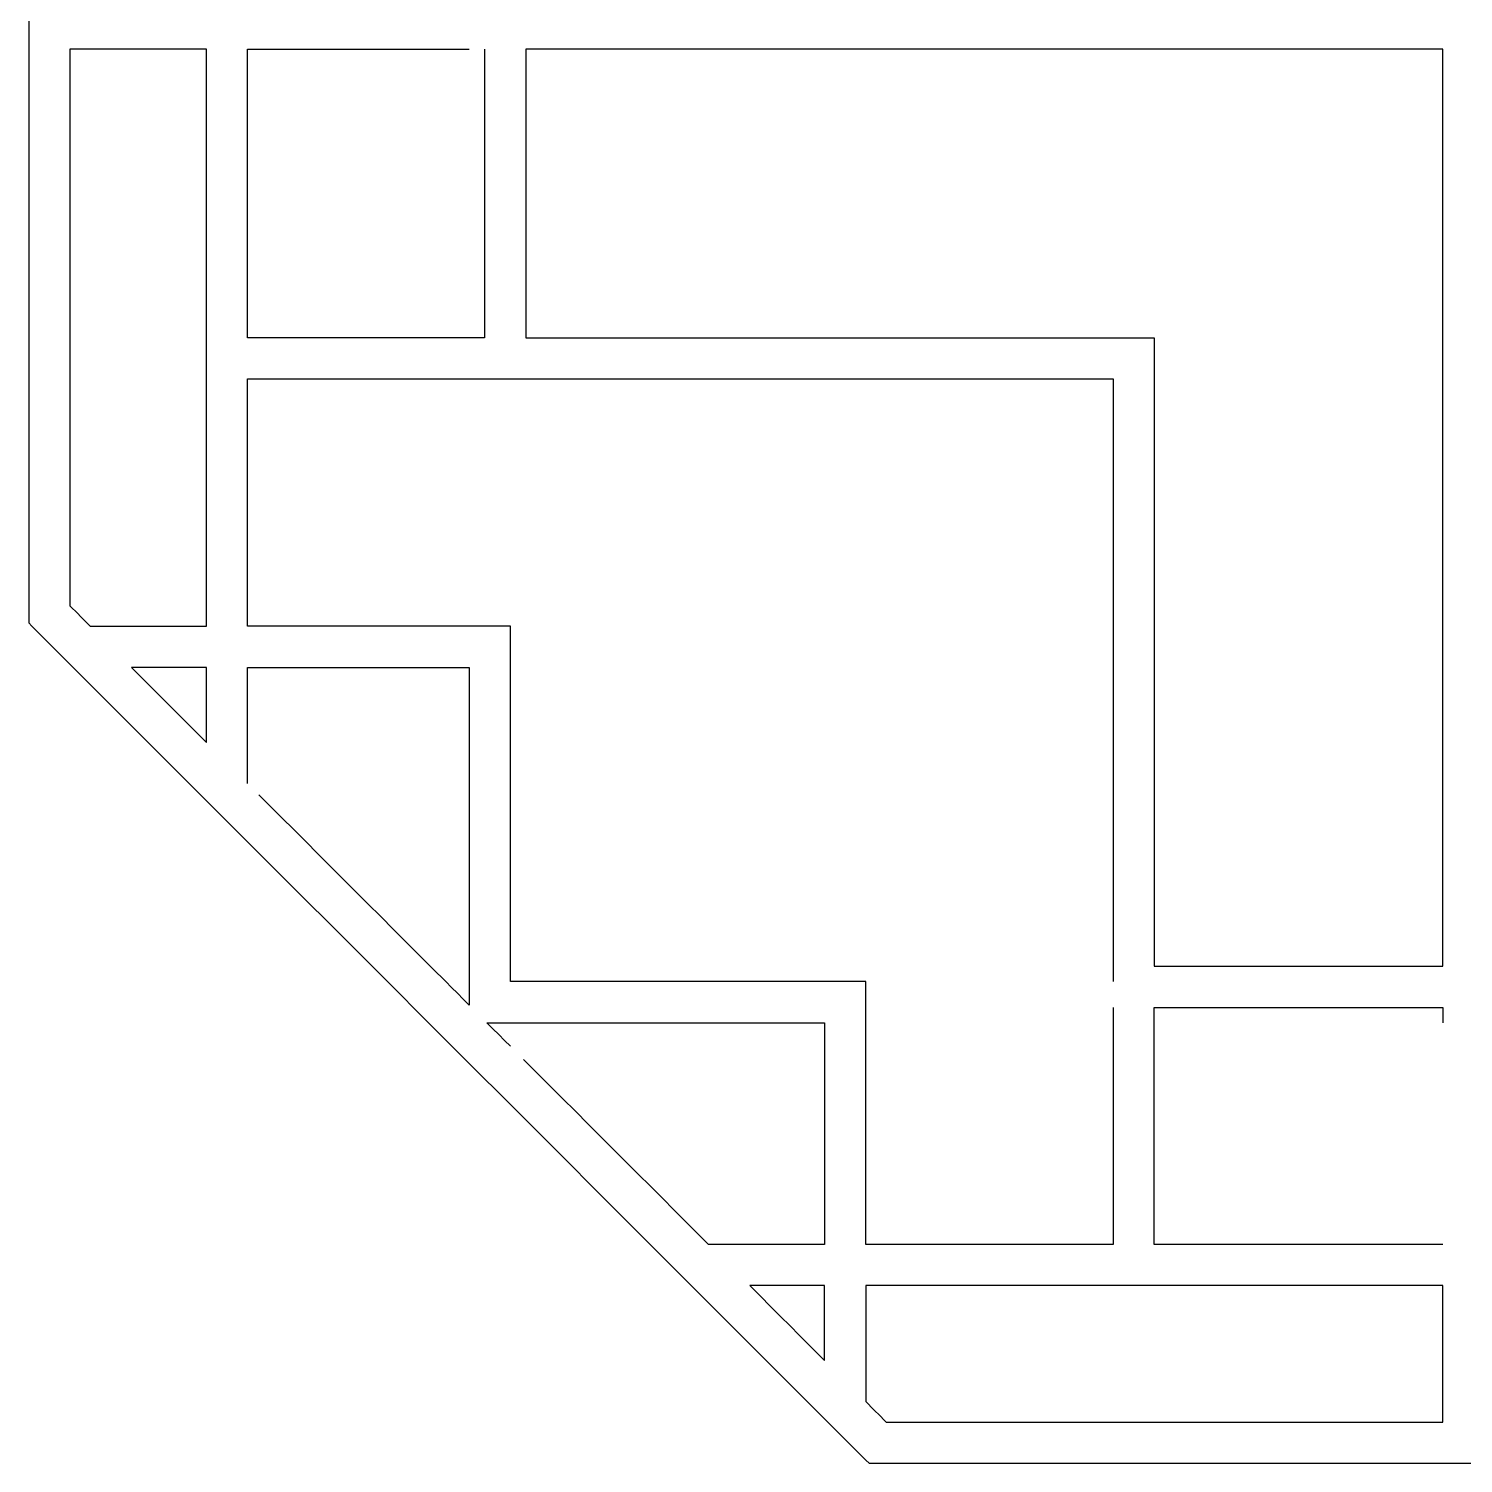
# Model space of a CAD drawing. Header units: centimetres. Extents: x -18.7 to -11.08, y -7.4 to 0.23.
# Drawn here: x -18.703 to -14.89, y -7.398 to -3.584 of the extents above; entities that cross this region are included whole.
import ezdxf

# ---------------------------------------------------------------- set-up
doc = ezdxf.new("R2010")
doc.units = ezdxf.units.CM
doc.header["$MEASUREMENT"] = 0
doc.layers.add('layer 1', color=7, linetype='Continuous')

msp = doc.modelspace()

# ---------------------------------------------------------------- linework, layer by layer
at = {"layer": 'layer 1', "color": 250, "lineweight": 30}
for points, knots in [([(-11.08526, -1.99614), (-11.08526, -1.99614), (-11.19489, -1.88651), (-11.19489, -1.88651), (-11.19489, -1.88651), (-11.19489, -1.88651), (-11.54905, -1.53236), (-11.54905, -1.53236), (-11.54905, -1.53236), (-11.54905, -1.53236), (-11.65868, -1.4232), (-11.65868, -1.4232), (-11.65868, -1.4232), (-11.65868, -1.4232), (-12.02999, -1.05141), (-12.02999, -1.05141), (-12.02999, -1.05141), (-12.02999, -1.05141), (-12.13962, -0.94178), (-12.13962, -0.94178), (-12.13962, -0.94178), (-12.13962, -0.94178), (-12.24734, -0.83406), (-12.24734, -0.83406), (-12.24734, -0.83406), (-12.24734, -0.83406), (-12.35697, -0.72491), (-12.35697, -0.72491), (-12.35697, -0.72491), (-12.35697, -0.72491), (-12.72876, -0.35312), (-12.72876, -0.35312), (-12.72876, -0.35312), (-12.72876, -0.35312), (-12.83792, -0.24348), (-12.83792, -0.24348), (-12.83792, -0.24348), (-12.83792, -0.24348), (-13.19207, 0.11067), (-13.19207, 0.11067), (-13.19207, 0.11067), (-13.19207, 0.11067), (-13.3017, 0.21982), (-13.3017, 0.21982), (-13.3017, 0.21982), (-13.3017, 0.21982), (-13.31028, 0.22888), (-13.31028, 0.22888), (-13.31028, 0.22888), (-13.31028, 0.22888), (-13.33316, 0.22888), (-13.33316, 0.22888), (-13.33316, 0.22888), (-13.33316, 0.22888), (-13.95901, 0.22888), (-13.95901, 0.22888), (-13.95901, 0.22888), (-13.95901, 0.22888), (-14.06816, 0.22888), (-14.06816, 0.22888), (-14.06816, 0.22888), (-14.06816, 0.22888), (-14.8351, 0.22888), (-14.8351, 0.22888), (-14.8351, 0.22888), (-14.8351, 0.22888), (-14.94473, 0.22888), (-14.94473, 0.22888), (-14.94473, 0.22888), (-14.94473, 0.22888), (-15.7112, 0.22888), (-15.7112, 0.22888), (-15.7112, 0.22888), (-15.7112, 0.22888), (-15.82083, 0.22888), (-15.82083, 0.22888), (-15.82083, 0.22888), (-15.82083, 0.22888), (-16.46955, 0.22888), (-16.46955, 0.22888), (-16.46955, 0.22888), (-16.46955, 0.22888), (-16.47813, 0.2203), (-16.47813, 0.2203), (-16.47813, 0.2203), (-16.47813, 0.2203), (-16.58776, 0.11067), (-16.58776, 0.11067), (-16.58776, 0.11067), (-16.58776, 0.11067), (-16.94192, -0.24348), (-16.94192, -0.24348), (-16.94192, -0.24348), (-16.94192, -0.24348), (-17.05107, -0.35312), (-17.05107, -0.35312), (-17.05107, -0.35312), (-17.05107, -0.35312), (-17.42286, -0.72491), (-17.42286, -0.72491), (-17.42286, -0.72491), (-17.42286, -0.72491), (-17.53249, -0.83406), (-17.53249, -0.83406), (-17.53249, -0.83406), (-17.53249, -0.83406), (-17.64021, -0.94178), (-17.64021, -0.94178), (-17.64021, -0.94178), (-17.64021, -0.94178), (-17.74937, -1.05141), (-17.74937, -1.05141), (-17.74937, -1.05141), (-17.74937, -1.05141), (-18.12116, -1.4232), (-18.12116, -1.4232), (-18.12116, -1.4232), (-18.12116, -1.4232), (-18.23079, -1.53236), (-18.23079, -1.53236), (-18.23079, -1.53236), (-18.23079, -1.53236), (-18.58494, -1.88651), (-18.58494, -1.88651), (-18.58494, -1.88651), (-18.58494, -1.88651), (-18.69457, -1.99614), (-18.69457, -1.99614), (-18.69457, -1.99614), (-18.69457, -1.99614), (-18.70315, -2.00472), (-18.70315, -2.00472), (-18.70315, -2.00472), (-18.70315, -2.00472), (-18.70315, -2.65345), (-18.70315, -2.65345), (-18.70315, -2.65345), (-18.70315, -2.65345), (-18.70315, -2.7626), (-18.70315, -2.7626), (-18.70315, -2.7626), (-18.70315, -2.7626), (-18.70315, -3.52954), (-18.70315, -3.52954), (-18.70315, -3.52954), (-18.70315, -3.52954), (-18.70315, -3.63917), (-18.70315, -3.63917), (-18.70315, -3.63917), (-18.70315, -3.63917), (-18.70315, -4.40611), (-18.70315, -4.40611), (-18.70315, -4.40611), (-18.70315, -4.40611), (-18.70315, -4.51526), (-18.70315, -4.51526), (-18.70315, -4.51526), (-18.70315, -4.51526), (-18.70315, -5.16399), (-18.70315, -5.16399), (-18.70315, -5.16399), (-18.70315, -5.16399), (-18.69457, -5.17257), (-18.69457, -5.17257), (-18.69457, -5.17257), (-18.69457, -5.17257), (-18.58494, -5.2822), (-18.58494, -5.2822), (-18.58494, -5.2822), (-18.58494, -5.2822), (-18.23079, -5.63636), (-18.23079, -5.63636), (-18.23079, -5.63636), (-18.23079, -5.63636), (-18.12116, -5.74551), (-18.12116, -5.74551), (-18.12116, -5.74551), (-18.12116, -5.74551), (-17.74937, -6.1173), (-17.74937, -6.1173), (-17.74937, -6.1173), (-17.74937, -6.1173), (-17.64021, -6.22693), (-17.64021, -6.22693), (-17.64021, -6.22693), (-17.64021, -6.22693), (-17.53249, -6.33465), (-17.53249, -6.33465), (-17.53249, -6.33465), (-17.53249, -6.33465), (-17.42286, -6.44381), (-17.42286, -6.44381), (-17.42286, -6.44381), (-17.42286, -6.44381), (-17.05107, -6.8156), (-17.05107, -6.8156), (-17.05107, -6.8156), (-17.05107, -6.8156), (-16.94192, -6.92523), (-16.94192, -6.92523), (-16.94192, -6.92523), (-16.94192, -6.92523), (-16.58776, -7.27938), (-16.58776, -7.27938), (-16.58776, -7.27938), (-16.58776, -7.27938), (-16.47813, -7.38901), (-16.47813, -7.38901), (-16.47813, -7.38901), (-16.47813, -7.38901), (-16.46955, -7.39759), (-16.46955, -7.39759), (-16.46955, -7.39759), (-16.46955, -7.39759), (-15.82083, -7.39759), (-15.82083, -7.39759), (-15.82083, -7.39759), (-15.82083, -7.39759), (-15.7112, -7.39759), (-15.7112, -7.39759), (-15.7112, -7.39759), (-15.7112, -7.39759), (-14.94473, -7.39759), (-14.94473, -7.39759), (-14.94473, -7.39759), (-14.94473, -7.39759), (-14.8351, -7.39759), (-14.8351, -7.39759), (-14.8351, -7.39759), (-14.8351, -7.39759), (-14.06816, -7.39759), (-14.06816, -7.39759), (-14.06816, -7.39759), (-14.06816, -7.39759), (-13.95901, -7.39759), (-13.95901, -7.39759), (-13.95901, -7.39759), (-13.95901, -7.39759), (-13.31028, -7.39759), (-13.31028, -7.39759), (-13.31028, -7.39759), (-13.31028, -7.39759), (-13.3017, -7.38854), (-13.3017, -7.38854), (-13.3017, -7.38854), (-13.3017, -7.38854), (-13.19207, -7.27938), (-13.19207, -7.27938), (-13.19207, -7.27938), (-13.19207, -7.27938), (-12.83792, -6.92523), (-12.83792, -6.92523), (-12.83792, -6.92523), (-12.83792, -6.92523), (-12.72876, -6.8156), (-12.72876, -6.8156), (-12.72876, -6.8156), (-12.72876, -6.8156), (-12.35697, -6.44381), (-12.35697, -6.44381), (-12.35697, -6.44381), (-12.35697, -6.44381), (-12.24734, -6.33465), (-12.24734, -6.33465), (-12.24734, -6.33465), (-12.24734, -6.33465), (-12.13962, -6.22693), (-12.13962, -6.22693), (-12.13962, -6.22693), (-12.13962, -6.22693), (-12.02999, -6.1173), (-12.02999, -6.1173), (-12.02999, -6.1173), (-12.02999, -6.1173), (-11.65868, -5.74551), (-11.65868, -5.74551), (-11.65868, -5.74551), (-11.65868, -5.74551), (-11.54905, -5.63636), (-11.54905, -5.63636), (-11.54905, -5.63636), (-11.54905, -5.63636), (-11.19489, -5.2822), (-11.19489, -5.2822), (-11.19489, -5.2822), (-11.19489, -5.2822), (-11.08526, -5.17257), (-11.08526, -5.17257), (-11.08526, -5.17257), (-11.08526, -5.17257), (-11.07668, -5.16399), (-11.07668, -5.16399), (-11.07668, -5.16399), (-11.07668, -5.16399), (-11.07668, -4.51526), (-11.07668, -4.51526), (-11.07668, -4.51526), (-11.07668, -4.51526), (-11.07668, -4.40611), (-11.07668, -4.40611), (-11.07668, -4.40611), (-11.07668, -4.40611), (-11.07668, -3.63917), (-11.07668, -3.63917), (-11.07668, -3.63917), (-11.07668, -3.63917), (-11.07668, -3.52954), (-11.07668, -3.52954), (-11.07668, -3.52954), (-11.07668, -3.52954), (-11.07668, -2.7626), (-11.07668, -2.7626), (-11.07668, -2.7626), (-11.07668, -2.7626), (-11.07668, -2.65345), (-11.07668, -2.65345), (-11.07668, -2.65345), (-11.07668, -2.65345), (-11.07668, -2.00472), (-11.07668, -2.00472)], [0, 0, 0, 0, 0.0123457, 0.0123457, 0.0123457, 0.0123457, 0.0246914, 0.0246914, 0.0246914, 0.0246914, 0.037037, 0.037037, 0.037037, 0.037037, 0.0493827, 0.0493827, 0.0493827, 0.0493827, 0.0617284, 0.0617284, 0.0617284, 0.0617284, 0.0740741, 0.0740741, 0.0740741, 0.0740741, 0.0864198, 0.0864198, 0.0864198, 0.0864198, 0.0987654, 0.0987654, 0.0987654, 0.0987654, 0.1111111, 0.1111111, 0.1111111, 0.1111111, 0.1234568, 0.1234568, 0.1234568, 0.1234568, 0.1358025, 0.1358025, 0.1358025, 0.1358025, 0.1481481, 0.1481481, 0.1481481, 0.1481481, 0.1604938, 0.1604938, 0.1604938, 0.1604938, 0.1728395, 0.1728395, 0.1728395, 0.1728395, 0.1851852, 0.1851852, 0.1851852, 0.1851852, 0.1975309, 0.1975309, 0.1975309, 0.1975309, 0.2098765, 0.2098765, 0.2098765, 0.2098765, 0.2222222, 0.2222222, 0.2222222, 0.2222222, 0.2345679, 0.2345679, 0.2345679, 0.2345679, 0.2469136, 0.2469136, 0.2469136, 0.2469136, 0.2592593, 0.2592593, 0.2592593, 0.2592593, 0.2716049, 0.2716049, 0.2716049, 0.2716049, 0.2839506, 0.2839506, 0.2839506, 0.2839506, 0.2962963, 0.2962963, 0.2962963, 0.2962963, 0.308642, 0.308642, 0.308642, 0.308642, 0.3209877, 0.3209877, 0.3209877, 0.3209877, 0.3333333, 0.3333333, 0.3333333, 0.3333333, 0.345679, 0.345679, 0.345679, 0.345679, 0.3580247, 0.3580247, 0.3580247, 0.3580247, 0.3703704, 0.3703704, 0.3703704, 0.3703704, 0.382716, 0.382716, 0.382716, 0.382716, 0.3950617, 0.3950617, 0.3950617, 0.3950617, 0.4074074, 0.4074074, 0.4074074, 0.4074074, 0.4197531, 0.4197531, 0.4197531, 0.4197531, 0.4320988, 0.4320988, 0.4320988, 0.4320988, 0.4444444, 0.4444444, 0.4444444, 0.4444444, 0.4567901, 0.4567901, 0.4567901, 0.4567901, 0.4691358, 0.4691358, 0.4691358, 0.4691358, 0.4814815, 0.4814815, 0.4814815, 0.4814815, 0.4938272, 0.4938272, 0.4938272, 0.4938272, 0.5061728, 0.5061728, 0.5061728, 0.5061728, 0.5185185, 0.5185185, 0.5185185, 0.5185185, 0.5308642, 0.5308642, 0.5308642, 0.5308642, 0.5432099, 0.5432099, 0.5432099, 0.5432099, 0.5555556, 0.5555556, 0.5555556, 0.5555556, 0.5679012, 0.5679012, 0.5679012, 0.5679012, 0.5802469, 0.5802469, 0.5802469, 0.5802469, 0.5925926, 0.5925926, 0.5925926, 0.5925926, 0.6049383, 0.6049383, 0.6049383, 0.6049383, 0.617284, 0.617284, 0.617284, 0.617284, 0.6296296, 0.6296296, 0.6296296, 0.6296296, 0.6419753, 0.6419753, 0.6419753, 0.6419753, 0.654321, 0.654321, 0.654321, 0.654321, 0.6666667, 0.6666667, 0.6666667, 0.6666667, 0.6790123, 0.6790123, 0.6790123, 0.6790123, 0.691358, 0.691358, 0.691358, 0.691358, 0.7037037, 0.7037037, 0.7037037, 0.7037037, 0.7160494, 0.7160494, 0.7160494, 0.7160494, 0.7283951, 0.7283951, 0.7283951, 0.7283951, 0.7407407, 0.7407407, 0.7407407, 0.7407407, 0.7530864, 0.7530864, 0.7530864, 0.7530864, 0.7654321, 0.7654321, 0.7654321, 0.7654321, 0.7777778, 0.7777778, 0.7777778, 0.7777778, 0.7901235, 0.7901235, 0.7901235, 0.7901235, 0.8024691, 0.8024691, 0.8024691, 0.8024691, 0.8148148, 0.8148148, 0.8148148, 0.8148148, 0.8271605, 0.8271605, 0.8271605, 0.8271605, 0.8395062, 0.8395062, 0.8395062, 0.8395062, 0.8518519, 0.8518519, 0.8518519, 0.8518519, 0.8641975, 0.8641975, 0.8641975, 0.8641975, 0.8765432, 0.8765432, 0.8765432, 0.8765432, 0.8888889, 0.8888889, 0.8888889, 0.8888889, 0.9012346, 0.9012346, 0.9012346, 0.9012346, 0.9135802, 0.9135802, 0.9135802, 0.9135802, 0.9259259, 0.9259259, 0.9259259, 0.9259259, 0.9382716, 0.9382716, 0.9382716, 0.9382716, 0.9506173, 0.9506173, 0.9506173, 0.9506173, 0.962963, 0.962963, 0.962963, 0.962963, 0.9753086, 0.9753086, 0.9753086, 0.9753086, 1, 1, 1, 1]), ([(-18.59352, -5.11871), (-18.59352, -5.11871), (-18.59352, -5.11346), (-18.59352, -5.11346), (-18.59352, -5.11346), (-18.59352, -5.11346), (-18.59352, -5.10298), (-18.59352, -5.10298), (-18.59352, -5.10298), (-18.59352, -5.10298), (-18.59352, -5.08772), (-18.59352, -5.08772), (-18.59352, -5.08772), (-18.59352, -5.08772), (-18.59352, -5.0677), (-18.59352, -5.0677), (-18.59352, -5.0677), (-18.59352, -5.0677), (-18.59352, -5.04292), (-18.59352, -5.04292), (-18.59352, -5.04292), (-18.59352, -5.04292), (-18.59352, -5.01336), (-18.59352, -5.01336), (-18.59352, -5.01336), (-18.59352, -5.01336), (-18.59352, -4.98), (-18.59352, -4.98), (-18.59352, -4.98), (-18.59352, -4.98), (-18.59352, -4.94187), (-18.59352, -4.94187), (-18.59352, -4.94187), (-18.59352, -4.94187), (-18.59352, -4.9004), (-18.59352, -4.9004), (-18.59352, -4.9004), (-18.59352, -4.9004), (-18.59352, -4.85511), (-18.59352, -4.85511), (-18.59352, -4.85511), (-18.59352, -4.85511), (-18.59352, -4.80602), (-18.59352, -4.80602), (-18.59352, -4.80602), (-18.59352, -4.80602), (-18.59352, -4.75406), (-18.59352, -4.75406), (-18.59352, -4.75406), (-18.59352, -4.75406), (-18.59352, -4.6983), (-18.59352, -4.6983), (-18.59352, -4.6983), (-18.59352, -4.6983), (-18.59352, -4.64015), (-18.59352, -4.64015), (-18.59352, -4.64015), (-18.59352, -4.64015), (-18.59352, -4.57914), (-18.59352, -4.57914), (-18.59352, -4.57914), (-18.59352, -4.57914), (-18.59352, -4.51526), (-18.59352, -4.51526), (-18.59352, -4.51526), (-18.59352, -4.51526), (-18.59352, -4.50192), (-18.59352, -4.50192), (-18.59352, -4.50192), (-18.59352, -4.50192), (-18.59352, -4.48857), (-18.59352, -4.48857), (-18.59352, -4.48857), (-18.59352, -4.48857), (-18.59352, -4.47522), (-18.59352, -4.47522), (-18.59352, -4.47522), (-18.59352, -4.47522), (-18.59352, -4.4614), (-18.59352, -4.4614), (-18.59352, -4.4614), (-18.59352, -4.4614), (-18.59352, -4.44758), (-18.59352, -4.44758), (-18.59352, -4.44758), (-18.59352, -4.44758), (-18.59352, -4.43375), (-18.59352, -4.43375), (-18.59352, -4.43375), (-18.59352, -4.43375), (-18.59352, -4.41993), (-18.59352, -4.41993), (-18.59352, -4.41993), (-18.59352, -4.41993), (-18.59352, -4.40611), (-18.59352, -4.40611), (-18.59352, -4.40611), (-18.59352, -4.40611), (-18.59352, -4.36225), (-18.59352, -4.36225), (-18.59352, -4.36225), (-18.59352, -4.36225), (-18.59352, -4.31745), (-18.59352, -4.31745), (-18.59352, -4.31745), (-18.59352, -4.31745), (-18.59352, -4.27217), (-18.59352, -4.27217), (-18.59352, -4.27217), (-18.59352, -4.27217), (-18.59352, -4.22641), (-18.59352, -4.22641), (-18.59352, -4.22641), (-18.59352, -4.22641), (-18.59352, -4.1797), (-18.59352, -4.1797), (-18.59352, -4.1797), (-18.59352, -4.1797), (-18.59352, -4.13251), (-18.59352, -4.13251), (-18.59352, -4.13251), (-18.59352, -4.13251), (-18.59352, -4.08484), (-18.59352, -4.08484), (-18.59352, -4.08484), (-18.59352, -4.08484), (-18.59352, -4.0367), (-18.59352, -4.0367), (-18.59352, -4.0367), (-18.59352, -4.0367), (-18.59352, -3.98808), (-18.59352, -3.98808), (-18.59352, -3.98808), (-18.59352, -3.98808), (-18.59352, -3.93898), (-18.59352, -3.93898), (-18.59352, -3.93898), (-18.59352, -3.93898), (-18.59352, -3.88941), (-18.59352, -3.88941), (-18.59352, -3.88941), (-18.59352, -3.88941), (-18.59352, -3.83984), (-18.59352, -3.83984), (-18.59352, -3.83984), (-18.59352, -3.83984), (-18.59352, -3.7898), (-18.59352, -3.7898), (-18.59352, -3.7898), (-18.59352, -3.7898), (-18.59352, -3.73974), (-18.59352, -3.73974), (-18.59352, -3.73974), (-18.59352, -3.73974), (-18.59352, -3.6897), (-18.59352, -3.6897), (-18.59352, -3.6897), (-18.59352, -3.6897), (-18.59352, -3.63917), (-18.59352, -3.63917), (-18.59352, -3.63917), (-18.59352, -3.63917), (-18.23079, -3.63917), (-18.23079, -3.63917), (-18.23079, -3.63917), (-18.23079, -3.63917), (-18.23079, -4.40611), (-18.23079, -4.40611), (-18.23079, -4.40611), (-18.23079, -4.40611), (-18.23079, -4.51526), (-18.23079, -4.51526), (-18.23079, -4.51526), (-18.23079, -4.51526), (-18.23079, -5.17257), (-18.23079, -5.17257), (-18.23079, -5.17257), (-18.23079, -5.17257), (-18.53966, -5.17257), (-18.53966, -5.17257), (-18.53966, -5.17257), (-18.53966, -5.17257), (-18.56111, -5.15112), (-18.56111, -5.15112), (-18.56111, -5.15112), (-18.56111, -5.15112), (-18.57732, -5.13443), (-18.57732, -5.13443), (-18.57732, -5.13443), (-18.57732, -5.13443), (-18.58828, -5.12348), (-18.58828, -5.12348), (-18.58828, -5.12348), (-18.58828, -5.12348), (-18.59352, -5.11871), (-18.59352, -5.11871), (-18.59352, -5.11871), (-18.59352, -5.11871), (-18.59352, -5.11871), (-18.59352, -5.11871)], [0, 0, 0, 0, 0.0196078, 0.0196078, 0.0196078, 0.0196078, 0.0392157, 0.0392157, 0.0392157, 0.0392157, 0.0588235, 0.0588235, 0.0588235, 0.0588235, 0.0784314, 0.0784314, 0.0784314, 0.0784314, 0.0980392, 0.0980392, 0.0980392, 0.0980392, 0.1176471, 0.1176471, 0.1176471, 0.1176471, 0.1372549, 0.1372549, 0.1372549, 0.1372549, 0.1568627, 0.1568627, 0.1568627, 0.1568627, 0.1764706, 0.1764706, 0.1764706, 0.1764706, 0.1960784, 0.1960784, 0.1960784, 0.1960784, 0.2156863, 0.2156863, 0.2156863, 0.2156863, 0.2352941, 0.2352941, 0.2352941, 0.2352941, 0.254902, 0.254902, 0.254902, 0.254902, 0.2745098, 0.2745098, 0.2745098, 0.2745098, 0.2941176, 0.2941176, 0.2941176, 0.2941176, 0.3137255, 0.3137255, 0.3137255, 0.3137255, 0.3333333, 0.3333333, 0.3333333, 0.3333333, 0.3529412, 0.3529412, 0.3529412, 0.3529412, 0.372549, 0.372549, 0.372549, 0.372549, 0.3921569, 0.3921569, 0.3921569, 0.3921569, 0.4117647, 0.4117647, 0.4117647, 0.4117647, 0.4313725, 0.4313725, 0.4313725, 0.4313725, 0.4509804, 0.4509804, 0.4509804, 0.4509804, 0.4705882, 0.4705882, 0.4705882, 0.4705882, 0.4901961, 0.4901961, 0.4901961, 0.4901961, 0.5098039, 0.5098039, 0.5098039, 0.5098039, 0.5294118, 0.5294118, 0.5294118, 0.5294118, 0.5490196, 0.5490196, 0.5490196, 0.5490196, 0.5686275, 0.5686275, 0.5686275, 0.5686275, 0.5882353, 0.5882353, 0.5882353, 0.5882353, 0.6078431, 0.6078431, 0.6078431, 0.6078431, 0.627451, 0.627451, 0.627451, 0.627451, 0.6470588, 0.6470588, 0.6470588, 0.6470588, 0.6666667, 0.6666667, 0.6666667, 0.6666667, 0.6862745, 0.6862745, 0.6862745, 0.6862745, 0.7058824, 0.7058824, 0.7058824, 0.7058824, 0.7254902, 0.7254902, 0.7254902, 0.7254902, 0.745098, 0.745098, 0.745098, 0.745098, 0.7647059, 0.7647059, 0.7647059, 0.7647059, 0.7843137, 0.7843137, 0.7843137, 0.7843137, 0.8039216, 0.8039216, 0.8039216, 0.8039216, 0.8235294, 0.8235294, 0.8235294, 0.8235294, 0.8431373, 0.8431373, 0.8431373, 0.8431373, 0.8627451, 0.8627451, 0.8627451, 0.8627451, 0.8823529, 0.8823529, 0.8823529, 0.8823529, 0.9019608, 0.9019608, 0.9019608, 0.9019608, 0.9215686, 0.9215686, 0.9215686, 0.9215686, 0.9411765, 0.9411765, 0.9411765, 0.9411765, 0.9607843, 0.9607843, 0.9607843, 0.9607843, 1, 1, 1, 1]), ([(-17.4915, -3.63917), (-17.4915, -3.63917), (-17.4915, -4.40611), (-17.4915, -4.40611), (-17.4915, -4.40611), (-17.4915, -4.40611), (-17.53249, -4.40611), (-17.53249, -4.40611), (-17.53249, -4.40611), (-17.53249, -4.40611), (-18.12116, -4.40611), (-18.12116, -4.40611), (-18.12116, -4.40611), (-18.12116, -4.40611), (-18.12116, -3.63917), (-18.12116, -3.63917), (-18.12116, -3.63917), (-18.12116, -3.63917), (-17.53249, -3.63917), (-17.53249, -3.63917)], [0, 0, 0, 0, 0.1666667, 0.1666667, 0.1666667, 0.1666667, 0.3333333, 0.3333333, 0.3333333, 0.3333333, 0.5, 0.5, 0.5, 0.5, 0.6666667, 0.6666667, 0.6666667, 0.6666667, 1, 1, 1, 1]), ([(-15.7112, -5.2822), (-15.7112, -5.2822), (-15.7112, -5.17257), (-15.7112, -5.17257), (-15.7112, -5.17257), (-15.7112, -5.17257), (-15.7112, -4.51526), (-15.7112, -4.51526), (-15.7112, -4.51526), (-15.7112, -4.51526), (-15.7112, -4.40611), (-15.7112, -4.40611), (-15.7112, -4.40611), (-15.7112, -4.40611), (-15.82083, -4.40611), (-15.82083, -4.40611), (-15.82083, -4.40611), (-15.82083, -4.40611), (-16.47813, -4.40611), (-16.47813, -4.40611), (-16.47813, -4.40611), (-16.47813, -4.40611), (-16.58776, -4.40611), (-16.58776, -4.40611), (-16.58776, -4.40611), (-16.58776, -4.40611), (-17.38187, -4.40611), (-17.38187, -4.40611), (-17.38187, -4.40611), (-17.38187, -4.40611), (-17.38187, -3.63917), (-17.38187, -3.63917), (-17.38187, -3.63917), (-17.38187, -3.63917), (-16.58776, -3.63917), (-16.58776, -3.63917), (-16.58776, -3.63917), (-16.58776, -3.63917), (-16.47813, -3.63917), (-16.47813, -3.63917), (-16.47813, -3.63917), (-16.47813, -3.63917), (-15.82083, -3.63917), (-15.82083, -3.63917), (-15.82083, -3.63917), (-15.82083, -3.63917), (-15.7112, -3.63917), (-15.7112, -3.63917), (-15.7112, -3.63917), (-15.7112, -3.63917), (-14.94473, -3.63917), (-14.94473, -3.63917), (-14.94473, -3.63917), (-14.94473, -3.63917), (-14.94473, -4.40611), (-14.94473, -4.40611), (-14.94473, -4.40611), (-14.94473, -4.40611), (-14.94473, -4.51526), (-14.94473, -4.51526), (-14.94473, -4.51526), (-14.94473, -4.51526), (-14.94473, -5.17257), (-14.94473, -5.17257), (-14.94473, -5.17257), (-14.94473, -5.17257), (-14.94473, -5.2822), (-14.94473, -5.2822), (-14.94473, -5.2822), (-14.94473, -5.2822), (-14.94473, -6.0763), (-14.94473, -6.0763), (-14.94473, -6.0763), (-14.94473, -6.0763), (-15.7112, -6.0763), (-15.7112, -6.0763), (-15.7112, -6.0763), (-15.7112, -6.0763), (-15.7112, -5.2822), (-15.7112, -5.2822), (-15.7112, -5.2822), (-15.7112, -5.2822), (-15.7112, -5.2822), (-15.7112, -5.2822)], [0, 0, 0, 0, 0.0454545, 0.0454545, 0.0454545, 0.0454545, 0.0909091, 0.0909091, 0.0909091, 0.0909091, 0.1363636, 0.1363636, 0.1363636, 0.1363636, 0.1818182, 0.1818182, 0.1818182, 0.1818182, 0.2272727, 0.2272727, 0.2272727, 0.2272727, 0.2727273, 0.2727273, 0.2727273, 0.2727273, 0.3181818, 0.3181818, 0.3181818, 0.3181818, 0.3636364, 0.3636364, 0.3636364, 0.3636364, 0.4090909, 0.4090909, 0.4090909, 0.4090909, 0.4545455, 0.4545455, 0.4545455, 0.4545455, 0.5, 0.5, 0.5, 0.5, 0.5454545, 0.5454545, 0.5454545, 0.5454545, 0.5909091, 0.5909091, 0.5909091, 0.5909091, 0.6363636, 0.6363636, 0.6363636, 0.6363636, 0.6818182, 0.6818182, 0.6818182, 0.6818182, 0.7272727, 0.7272727, 0.7272727, 0.7272727, 0.7727273, 0.7727273, 0.7727273, 0.7727273, 0.8181818, 0.8181818, 0.8181818, 0.8181818, 0.8636364, 0.8636364, 0.8636364, 0.8636364, 0.9090909, 0.9090909, 0.9090909, 0.9090909, 1, 1, 1, 1]), ([(-15.82083, -6.18593), (-15.82083, -6.18593), (-15.82083, -6.22693), (-15.82083, -6.22693), (-15.82083, -6.22693), (-15.82083, -6.22693), (-15.82083, -6.8156), (-15.82083, -6.8156), (-15.82083, -6.8156), (-15.82083, -6.8156), (-16.47813, -6.8156), (-16.47813, -6.8156), (-16.47813, -6.8156), (-16.47813, -6.8156), (-16.47813, -6.22693), (-16.47813, -6.22693), (-16.47813, -6.22693), (-16.47813, -6.22693), (-16.47813, -6.1173), (-16.47813, -6.1173), (-16.47813, -6.1173), (-16.47813, -6.1173), (-16.58776, -6.1173), (-16.58776, -6.1173), (-16.58776, -6.1173), (-16.58776, -6.1173), (-17.42286, -6.1173), (-17.42286, -6.1173), (-17.42286, -6.1173), (-17.42286, -6.1173), (-17.42286, -5.2822), (-17.42286, -5.2822), (-17.42286, -5.2822), (-17.42286, -5.2822), (-17.42286, -5.17257), (-17.42286, -5.17257), (-17.42286, -5.17257), (-17.42286, -5.17257), (-17.53249, -5.17257), (-17.53249, -5.17257), (-17.53249, -5.17257), (-17.53249, -5.17257), (-18.12116, -5.17257), (-18.12116, -5.17257), (-18.12116, -5.17257), (-18.12116, -5.17257), (-18.12116, -4.51526), (-18.12116, -4.51526), (-18.12116, -4.51526), (-18.12116, -4.51526), (-17.53249, -4.51526), (-17.53249, -4.51526), (-17.53249, -4.51526), (-17.53249, -4.51526), (-17.4915, -4.51526), (-17.4915, -4.51526), (-17.4915, -4.51526), (-17.4915, -4.51526), (-17.42286, -4.51526), (-17.42286, -4.51526), (-17.42286, -4.51526), (-17.42286, -4.51526), (-17.38187, -4.51526), (-17.38187, -4.51526), (-17.38187, -4.51526), (-17.38187, -4.51526), (-16.58776, -4.51526), (-16.58776, -4.51526), (-16.58776, -4.51526), (-16.58776, -4.51526), (-16.47813, -4.51526), (-16.47813, -4.51526), (-16.47813, -4.51526), (-16.47813, -4.51526), (-15.82083, -4.51526), (-15.82083, -4.51526), (-15.82083, -4.51526), (-15.82083, -4.51526), (-15.82083, -5.17257), (-15.82083, -5.17257), (-15.82083, -5.17257), (-15.82083, -5.17257), (-15.82083, -5.2822), (-15.82083, -5.2822), (-15.82083, -5.2822), (-15.82083, -5.2822), (-15.82083, -6.0763), (-15.82083, -6.0763), (-15.82083, -6.0763), (-15.82083, -6.0763), (-15.82083, -6.1173), (-15.82083, -6.1173)], [0, 0, 0, 0, 0.0416667, 0.0416667, 0.0416667, 0.0416667, 0.0833333, 0.0833333, 0.0833333, 0.0833333, 0.125, 0.125, 0.125, 0.125, 0.1666667, 0.1666667, 0.1666667, 0.1666667, 0.2083333, 0.2083333, 0.2083333, 0.2083333, 0.25, 0.25, 0.25, 0.25, 0.2916667, 0.2916667, 0.2916667, 0.2916667, 0.3333333, 0.3333333, 0.3333333, 0.3333333, 0.375, 0.375, 0.375, 0.375, 0.4166667, 0.4166667, 0.4166667, 0.4166667, 0.4583333, 0.4583333, 0.4583333, 0.4583333, 0.5, 0.5, 0.5, 0.5, 0.5416667, 0.5416667, 0.5416667, 0.5416667, 0.5833333, 0.5833333, 0.5833333, 0.5833333, 0.625, 0.625, 0.625, 0.625, 0.6666667, 0.6666667, 0.6666667, 0.6666667, 0.7083333, 0.7083333, 0.7083333, 0.7083333, 0.75, 0.75, 0.75, 0.75, 0.7916667, 0.7916667, 0.7916667, 0.7916667, 0.8333333, 0.8333333, 0.8333333, 0.8333333, 0.875, 0.875, 0.875, 0.875, 0.9166667, 0.9166667, 0.9166667, 0.9166667, 1, 1, 1, 1]), ([(-18.23079, -5.48144), (-18.23079, -5.48144), (-18.25891, -5.45332), (-18.25891, -5.45332), (-18.25891, -5.45332), (-18.25891, -5.45332), (-18.28608, -5.42567), (-18.28608, -5.42567), (-18.28608, -5.42567), (-18.28608, -5.42567), (-18.31278, -5.39945), (-18.31278, -5.39945), (-18.31278, -5.39945), (-18.31278, -5.39945), (-18.33804, -5.3742), (-18.33804, -5.3742), (-18.33804, -5.3742), (-18.33804, -5.3742), (-18.36282, -5.34941), (-18.36282, -5.34941), (-18.36282, -5.34941), (-18.36282, -5.34941), (-18.38618, -5.32605), (-18.38618, -5.32605), (-18.38618, -5.32605), (-18.38618, -5.32605), (-18.40858, -5.30365), (-18.40858, -5.30365), (-18.40858, -5.30365), (-18.40858, -5.30365), (-18.43003, -5.2822), (-18.43003, -5.2822), (-18.43003, -5.2822), (-18.43003, -5.2822), (-18.23079, -5.2822), (-18.23079, -5.2822), (-18.23079, -5.2822), (-18.23079, -5.2822), (-18.23079, -5.48144), (-18.23079, -5.48144), (-18.23079, -5.48144), (-18.23079, -5.48144), (-18.23079, -5.48144), (-18.23079, -5.48144)], [0, 0, 0, 0, 0.0833333, 0.0833333, 0.0833333, 0.0833333, 0.1666667, 0.1666667, 0.1666667, 0.1666667, 0.25, 0.25, 0.25, 0.25, 0.3333333, 0.3333333, 0.3333333, 0.3333333, 0.4166667, 0.4166667, 0.4166667, 0.4166667, 0.5, 0.5, 0.5, 0.5, 0.5833333, 0.5833333, 0.5833333, 0.5833333, 0.6666667, 0.6666667, 0.6666667, 0.6666667, 0.75, 0.75, 0.75, 0.75, 0.8333333, 0.8333333, 0.8333333, 0.8333333, 1, 1, 1, 1]), ([(-18.12116, -5.5906), (-18.12116, -5.5906), (-18.12116, -5.2822), (-18.12116, -5.2822), (-18.12116, -5.2822), (-18.12116, -5.2822), (-17.53249, -5.2822), (-17.53249, -5.2822), (-17.53249, -5.2822), (-17.53249, -5.2822), (-17.53249, -6.1173), (-17.53249, -6.1173), (-17.53249, -6.1173), (-17.53249, -6.1173), (-17.53249, -6.17974), (-17.53249, -6.17974), (-17.53249, -6.17974), (-17.53249, -6.17974), (-17.54822, -6.16401), (-17.54822, -6.16401), (-17.54822, -6.16401), (-17.54822, -6.16401), (-17.56348, -6.14828), (-17.56348, -6.14828), (-17.56348, -6.14828), (-17.56348, -6.14828), (-17.5792, -6.13303), (-17.5792, -6.13303), (-17.5792, -6.13303), (-17.5792, -6.13303), (-17.59445, -6.1173), (-17.59445, -6.1173), (-17.59445, -6.1173), (-17.59445, -6.1173), (-17.62973, -6.0825), (-17.62973, -6.0825), (-17.62973, -6.0825), (-17.62973, -6.0825), (-17.66405, -6.0477), (-17.66405, -6.0477), (-17.66405, -6.0477), (-17.66405, -6.0477), (-17.69885, -6.01291), (-17.69885, -6.01291), (-17.69885, -6.01291), (-17.69885, -6.01291), (-17.73316, -5.97859), (-17.73316, -5.97859), (-17.73316, -5.97859), (-17.73316, -5.97859), (-17.76748, -5.94427), (-17.76748, -5.94427), (-17.76748, -5.94427), (-17.76748, -5.94427), (-17.8018, -5.91043), (-17.8018, -5.91043), (-17.8018, -5.91043), (-17.8018, -5.91043), (-17.83517, -5.87659), (-17.83517, -5.87659), (-17.83517, -5.87659), (-17.83517, -5.87659), (-17.86901, -5.84322), (-17.86901, -5.84322), (-17.86901, -5.84322), (-17.86901, -5.84322), (-17.9019, -5.81033), (-17.9019, -5.81033), (-17.9019, -5.81033), (-17.9019, -5.81033), (-17.93479, -5.77745), (-17.93479, -5.77745), (-17.93479, -5.77745), (-17.93479, -5.77745), (-17.96673, -5.74503), (-17.96673, -5.74503), (-17.96673, -5.74503), (-17.96673, -5.74503), (-17.99866, -5.71309), (-17.99866, -5.71309), (-17.99866, -5.71309), (-17.99866, -5.71309), (-18.03012, -5.68211), (-18.03012, -5.68211), (-18.03012, -5.68211), (-18.03012, -5.68211), (-18.0611, -5.65113), (-18.0611, -5.65113), (-18.0611, -5.65113), (-18.0611, -5.65113), (-18.09161, -5.62062), (-18.09161, -5.62062)], [0, 0, 0, 0, 0.0416667, 0.0416667, 0.0416667, 0.0416667, 0.0833333, 0.0833333, 0.0833333, 0.0833333, 0.125, 0.125, 0.125, 0.125, 0.1666667, 0.1666667, 0.1666667, 0.1666667, 0.2083333, 0.2083333, 0.2083333, 0.2083333, 0.25, 0.25, 0.25, 0.25, 0.2916667, 0.2916667, 0.2916667, 0.2916667, 0.3333333, 0.3333333, 0.3333333, 0.3333333, 0.375, 0.375, 0.375, 0.375, 0.4166667, 0.4166667, 0.4166667, 0.4166667, 0.4583333, 0.4583333, 0.4583333, 0.4583333, 0.5, 0.5, 0.5, 0.5, 0.5416667, 0.5416667, 0.5416667, 0.5416667, 0.5833333, 0.5833333, 0.5833333, 0.5833333, 0.625, 0.625, 0.625, 0.625, 0.6666667, 0.6666667, 0.6666667, 0.6666667, 0.7083333, 0.7083333, 0.7083333, 0.7083333, 0.75, 0.75, 0.75, 0.75, 0.7916667, 0.7916667, 0.7916667, 0.7916667, 0.8333333, 0.8333333, 0.8333333, 0.8333333, 0.875, 0.875, 0.875, 0.875, 0.9166667, 0.9166667, 0.9166667, 0.9166667, 1, 1, 1, 1]), ([(-14.94473, -6.8156), (-14.94473, -6.8156), (-15.7112, -6.8156), (-15.7112, -6.8156), (-15.7112, -6.8156), (-15.7112, -6.8156), (-15.7112, -6.22693), (-15.7112, -6.22693), (-15.7112, -6.22693), (-15.7112, -6.22693), (-15.7112, -6.18593), (-15.7112, -6.18593), (-15.7112, -6.18593), (-15.7112, -6.18593), (-14.94473, -6.18593), (-14.94473, -6.18593), (-14.94473, -6.18593), (-14.94473, -6.18593), (-14.94473, -6.22693), (-14.94473, -6.22693)], [0, 0, 0, 0, 0.1666667, 0.1666667, 0.1666667, 0.1666667, 0.3333333, 0.3333333, 0.3333333, 0.3333333, 0.5, 0.5, 0.5, 0.5, 0.6666667, 0.6666667, 0.6666667, 0.6666667, 1, 1, 1, 1]), ([(-17.42286, -6.28889), (-17.42286, -6.28889), (-17.43859, -6.27364), (-17.43859, -6.27364), (-17.43859, -6.27364), (-17.43859, -6.27364), (-17.45385, -6.25791), (-17.45385, -6.25791), (-17.45385, -6.25791), (-17.45385, -6.25791), (-17.46957, -6.24266), (-17.46957, -6.24266), (-17.46957, -6.24266), (-17.46957, -6.24266), (-17.4853, -6.22693), (-17.4853, -6.22693), (-17.4853, -6.22693), (-17.4853, -6.22693), (-17.42286, -6.22693), (-17.42286, -6.22693), (-17.42286, -6.22693), (-17.42286, -6.22693), (-16.58776, -6.22693), (-16.58776, -6.22693), (-16.58776, -6.22693), (-16.58776, -6.22693), (-16.58776, -6.8156), (-16.58776, -6.8156), (-16.58776, -6.8156), (-16.58776, -6.8156), (-16.89616, -6.8156), (-16.89616, -6.8156), (-16.89616, -6.8156), (-16.89616, -6.8156), (-16.92618, -6.78605), (-16.92618, -6.78605), (-16.92618, -6.78605), (-16.92618, -6.78605), (-16.95669, -6.75554), (-16.95669, -6.75554), (-16.95669, -6.75554), (-16.95669, -6.75554), (-16.9872, -6.72455), (-16.9872, -6.72455), (-16.9872, -6.72455), (-16.9872, -6.72455), (-17.01866, -6.6931), (-17.01866, -6.6931), (-17.01866, -6.6931), (-17.01866, -6.6931), (-17.0506, -6.66116), (-17.0506, -6.66116), (-17.0506, -6.66116), (-17.0506, -6.66116), (-17.08301, -6.62922), (-17.08301, -6.62922), (-17.08301, -6.62922), (-17.08301, -6.62922), (-17.11589, -6.59634), (-17.11589, -6.59634), (-17.11589, -6.59634), (-17.11589, -6.59634), (-17.14879, -6.56345), (-17.14879, -6.56345), (-17.14879, -6.56345), (-17.14879, -6.56345), (-17.18215, -6.53008), (-17.18215, -6.53008), (-17.18215, -6.53008), (-17.18215, -6.53008), (-17.21599, -6.49624), (-17.21599, -6.49624), (-17.21599, -6.49624), (-17.21599, -6.49624), (-17.24984, -6.46192), (-17.24984, -6.46192), (-17.24984, -6.46192), (-17.24984, -6.46192), (-17.28416, -6.42808), (-17.28416, -6.42808), (-17.28416, -6.42808), (-17.28416, -6.42808), (-17.31848, -6.39328), (-17.31848, -6.39328), (-17.31848, -6.39328), (-17.31848, -6.39328), (-17.35327, -6.35896), (-17.35327, -6.35896), (-17.35327, -6.35896), (-17.35327, -6.35896), (-17.38807, -6.32416), (-17.38807, -6.32416)], [0, 0, 0, 0, 0.0416667, 0.0416667, 0.0416667, 0.0416667, 0.0833333, 0.0833333, 0.0833333, 0.0833333, 0.125, 0.125, 0.125, 0.125, 0.1666667, 0.1666667, 0.1666667, 0.1666667, 0.2083333, 0.2083333, 0.2083333, 0.2083333, 0.25, 0.25, 0.25, 0.25, 0.2916667, 0.2916667, 0.2916667, 0.2916667, 0.3333333, 0.3333333, 0.3333333, 0.3333333, 0.375, 0.375, 0.375, 0.375, 0.4166667, 0.4166667, 0.4166667, 0.4166667, 0.4583333, 0.4583333, 0.4583333, 0.4583333, 0.5, 0.5, 0.5, 0.5, 0.5416667, 0.5416667, 0.5416667, 0.5416667, 0.5833333, 0.5833333, 0.5833333, 0.5833333, 0.625, 0.625, 0.625, 0.625, 0.6666667, 0.6666667, 0.6666667, 0.6666667, 0.7083333, 0.7083333, 0.7083333, 0.7083333, 0.75, 0.75, 0.75, 0.75, 0.7916667, 0.7916667, 0.7916667, 0.7916667, 0.8333333, 0.8333333, 0.8333333, 0.8333333, 0.875, 0.875, 0.875, 0.875, 0.9166667, 0.9166667, 0.9166667, 0.9166667, 1, 1, 1, 1]), ([(-16.78653, -6.92523), (-16.78653, -6.92523), (-16.58776, -6.92523), (-16.58776, -6.92523), (-16.58776, -6.92523), (-16.58776, -6.92523), (-16.58776, -7.12447), (-16.58776, -7.12447), (-16.58776, -7.12447), (-16.58776, -7.12447), (-16.60921, -7.10302), (-16.60921, -7.10302), (-16.60921, -7.10302), (-16.60921, -7.10302), (-16.63161, -7.08062), (-16.63161, -7.08062), (-16.63161, -7.08062), (-16.63161, -7.08062), (-16.65497, -7.05726), (-16.65497, -7.05726), (-16.65497, -7.05726), (-16.65497, -7.05726), (-16.67928, -7.03247), (-16.67928, -7.03247), (-16.67928, -7.03247), (-16.67928, -7.03247), (-16.70502, -7.00721), (-16.70502, -7.00721), (-16.70502, -7.00721), (-16.70502, -7.00721), (-16.73124, -6.98052), (-16.73124, -6.98052), (-16.73124, -6.98052), (-16.73124, -6.98052), (-16.7584, -6.95335), (-16.7584, -6.95335), (-16.7584, -6.95335), (-16.7584, -6.95335), (-16.78653, -6.92523), (-16.78653, -6.92523), (-16.78653, -6.92523), (-16.78653, -6.92523), (-16.78653, -6.92523), (-16.78653, -6.92523)], [0, 0, 0, 0, 0.0833333, 0.0833333, 0.0833333, 0.0833333, 0.1666667, 0.1666667, 0.1666667, 0.1666667, 0.25, 0.25, 0.25, 0.25, 0.3333333, 0.3333333, 0.3333333, 0.3333333, 0.4166667, 0.4166667, 0.4166667, 0.4166667, 0.5, 0.5, 0.5, 0.5, 0.5833333, 0.5833333, 0.5833333, 0.5833333, 0.6666667, 0.6666667, 0.6666667, 0.6666667, 0.75, 0.75, 0.75, 0.75, 0.8333333, 0.8333333, 0.8333333, 0.8333333, 1, 1, 1, 1]), ([(-14.94473, -7.28796), (-14.94473, -7.28796), (-14.99478, -7.28796), (-14.99478, -7.28796), (-14.99478, -7.28796), (-14.99478, -7.28796), (-15.04531, -7.28796), (-15.04531, -7.28796), (-15.04531, -7.28796), (-15.04531, -7.28796), (-15.09536, -7.28796), (-15.09536, -7.28796), (-15.09536, -7.28796), (-15.09536, -7.28796), (-15.1454, -7.28796), (-15.1454, -7.28796), (-15.1454, -7.28796), (-15.1454, -7.28796), (-15.19497, -7.28796), (-15.19497, -7.28796), (-15.19497, -7.28796), (-15.19497, -7.28796), (-15.24455, -7.28796), (-15.24455, -7.28796), (-15.24455, -7.28796), (-15.24455, -7.28796), (-15.29365, -7.28796), (-15.29365, -7.28796), (-15.29365, -7.28796), (-15.29365, -7.28796), (-15.34226, -7.28796), (-15.34226, -7.28796), (-15.34226, -7.28796), (-15.34226, -7.28796), (-15.3904, -7.28796), (-15.3904, -7.28796), (-15.3904, -7.28796), (-15.3904, -7.28796), (-15.43807, -7.28796), (-15.43807, -7.28796), (-15.43807, -7.28796), (-15.43807, -7.28796), (-15.48526, -7.28796), (-15.48526, -7.28796), (-15.48526, -7.28796), (-15.48526, -7.28796), (-15.53197, -7.28796), (-15.53197, -7.28796), (-15.53197, -7.28796), (-15.53197, -7.28796), (-15.57773, -7.28796), (-15.57773, -7.28796), (-15.57773, -7.28796), (-15.57773, -7.28796), (-15.62301, -7.28796), (-15.62301, -7.28796), (-15.62301, -7.28796), (-15.62301, -7.28796), (-15.66734, -7.28796), (-15.66734, -7.28796), (-15.66734, -7.28796), (-15.66734, -7.28796), (-15.7112, -7.28796), (-15.7112, -7.28796), (-15.7112, -7.28796), (-15.7112, -7.28796), (-15.7255, -7.28796), (-15.7255, -7.28796), (-15.7255, -7.28796), (-15.7255, -7.28796), (-15.73931, -7.28796), (-15.73931, -7.28796), (-15.73931, -7.28796), (-15.73931, -7.28796), (-15.75314, -7.28796), (-15.75314, -7.28796), (-15.75314, -7.28796), (-15.75314, -7.28796), (-15.76696, -7.28796), (-15.76696, -7.28796), (-15.76696, -7.28796), (-15.76696, -7.28796), (-15.78031, -7.28796), (-15.78031, -7.28796), (-15.78031, -7.28796), (-15.78031, -7.28796), (-15.79413, -7.28796), (-15.79413, -7.28796), (-15.79413, -7.28796), (-15.79413, -7.28796), (-15.80748, -7.28796), (-15.80748, -7.28796), (-15.80748, -7.28796), (-15.80748, -7.28796), (-15.82083, -7.28796), (-15.82083, -7.28796), (-15.82083, -7.28796), (-15.82083, -7.28796), (-15.8847, -7.28796), (-15.8847, -7.28796), (-15.8847, -7.28796), (-15.8847, -7.28796), (-15.94571, -7.28796), (-15.94571, -7.28796), (-15.94571, -7.28796), (-15.94571, -7.28796), (-16.00386, -7.28796), (-16.00386, -7.28796), (-16.00386, -7.28796), (-16.00386, -7.28796), (-16.05915, -7.28796), (-16.05915, -7.28796), (-16.05915, -7.28796), (-16.05915, -7.28796), (-16.11159, -7.28796), (-16.11159, -7.28796), (-16.11159, -7.28796), (-16.11159, -7.28796), (-16.16068, -7.28796), (-16.16068, -7.28796), (-16.16068, -7.28796), (-16.16068, -7.28796), (-16.20596, -7.28796), (-16.20596, -7.28796), (-16.20596, -7.28796), (-16.20596, -7.28796), (-16.24743, -7.28796), (-16.24743, -7.28796), (-16.24743, -7.28796), (-16.24743, -7.28796), (-16.28509, -7.28796), (-16.28509, -7.28796), (-16.28509, -7.28796), (-16.28509, -7.28796), (-16.31893, -7.28796), (-16.31893, -7.28796), (-16.31893, -7.28796), (-16.31893, -7.28796), (-16.34848, -7.28796), (-16.34848, -7.28796), (-16.34848, -7.28796), (-16.34848, -7.28796), (-16.37327, -7.28796), (-16.37327, -7.28796), (-16.37327, -7.28796), (-16.37327, -7.28796), (-16.39328, -7.28796), (-16.39328, -7.28796), (-16.39328, -7.28796), (-16.39328, -7.28796), (-16.40854, -7.28796), (-16.40854, -7.28796), (-16.40854, -7.28796), (-16.40854, -7.28796), (-16.41902, -7.28796), (-16.41902, -7.28796), (-16.41902, -7.28796), (-16.41902, -7.28796), (-16.42379, -7.28796), (-16.42379, -7.28796), (-16.42379, -7.28796), (-16.42379, -7.28796), (-16.42904, -7.28272), (-16.42904, -7.28272), (-16.42904, -7.28272), (-16.42904, -7.28272), (-16.44, -7.27175), (-16.44, -7.27175), (-16.44, -7.27175), (-16.44, -7.27175), (-16.45668, -7.25555), (-16.45668, -7.25555), (-16.45668, -7.25555), (-16.45668, -7.25555), (-16.47813, -7.23362), (-16.47813, -7.23362), (-16.47813, -7.23362), (-16.47813, -7.23362), (-16.47813, -6.92523), (-16.47813, -6.92523), (-16.47813, -6.92523), (-16.47813, -6.92523), (-15.82083, -6.92523), (-15.82083, -6.92523), (-15.82083, -6.92523), (-15.82083, -6.92523), (-15.7112, -6.92523), (-15.7112, -6.92523), (-15.7112, -6.92523), (-15.7112, -6.92523), (-14.94473, -6.92523), (-14.94473, -6.92523), (-14.94473, -6.92523), (-14.94473, -6.92523), (-14.94473, -7.28796), (-14.94473, -7.28796), (-14.94473, -7.28796), (-14.94473, -7.28796), (-14.94473, -7.28796), (-14.94473, -7.28796)], [0, 0, 0, 0, 0.0196078, 0.0196078, 0.0196078, 0.0196078, 0.0392157, 0.0392157, 0.0392157, 0.0392157, 0.0588235, 0.0588235, 0.0588235, 0.0588235, 0.0784314, 0.0784314, 0.0784314, 0.0784314, 0.0980392, 0.0980392, 0.0980392, 0.0980392, 0.1176471, 0.1176471, 0.1176471, 0.1176471, 0.1372549, 0.1372549, 0.1372549, 0.1372549, 0.1568627, 0.1568627, 0.1568627, 0.1568627, 0.1764706, 0.1764706, 0.1764706, 0.1764706, 0.1960784, 0.1960784, 0.1960784, 0.1960784, 0.2156863, 0.2156863, 0.2156863, 0.2156863, 0.2352941, 0.2352941, 0.2352941, 0.2352941, 0.254902, 0.254902, 0.254902, 0.254902, 0.2745098, 0.2745098, 0.2745098, 0.2745098, 0.2941176, 0.2941176, 0.2941176, 0.2941176, 0.3137255, 0.3137255, 0.3137255, 0.3137255, 0.3333333, 0.3333333, 0.3333333, 0.3333333, 0.3529412, 0.3529412, 0.3529412, 0.3529412, 0.372549, 0.372549, 0.372549, 0.372549, 0.3921569, 0.3921569, 0.3921569, 0.3921569, 0.4117647, 0.4117647, 0.4117647, 0.4117647, 0.4313725, 0.4313725, 0.4313725, 0.4313725, 0.4509804, 0.4509804, 0.4509804, 0.4509804, 0.4705882, 0.4705882, 0.4705882, 0.4705882, 0.4901961, 0.4901961, 0.4901961, 0.4901961, 0.5098039, 0.5098039, 0.5098039, 0.5098039, 0.5294118, 0.5294118, 0.5294118, 0.5294118, 0.5490196, 0.5490196, 0.5490196, 0.5490196, 0.5686275, 0.5686275, 0.5686275, 0.5686275, 0.5882353, 0.5882353, 0.5882353, 0.5882353, 0.6078431, 0.6078431, 0.6078431, 0.6078431, 0.627451, 0.627451, 0.627451, 0.627451, 0.6470588, 0.6470588, 0.6470588, 0.6470588, 0.6666667, 0.6666667, 0.6666667, 0.6666667, 0.6862745, 0.6862745, 0.6862745, 0.6862745, 0.7058824, 0.7058824, 0.7058824, 0.7058824, 0.7254902, 0.7254902, 0.7254902, 0.7254902, 0.745098, 0.745098, 0.745098, 0.745098, 0.7647059, 0.7647059, 0.7647059, 0.7647059, 0.7843137, 0.7843137, 0.7843137, 0.7843137, 0.8039216, 0.8039216, 0.8039216, 0.8039216, 0.8235294, 0.8235294, 0.8235294, 0.8235294, 0.8431373, 0.8431373, 0.8431373, 0.8431373, 0.8627451, 0.8627451, 0.8627451, 0.8627451, 0.8823529, 0.8823529, 0.8823529, 0.8823529, 0.9019608, 0.9019608, 0.9019608, 0.9019608, 0.9215686, 0.9215686, 0.9215686, 0.9215686, 0.9411765, 0.9411765, 0.9411765, 0.9411765, 0.9607843, 0.9607843, 0.9607843, 0.9607843, 1, 1, 1, 1])]:
    msp.add_open_spline(points, degree=3, knots=knots, dxfattribs=at)

doc.saveas('drawing.dxf')
